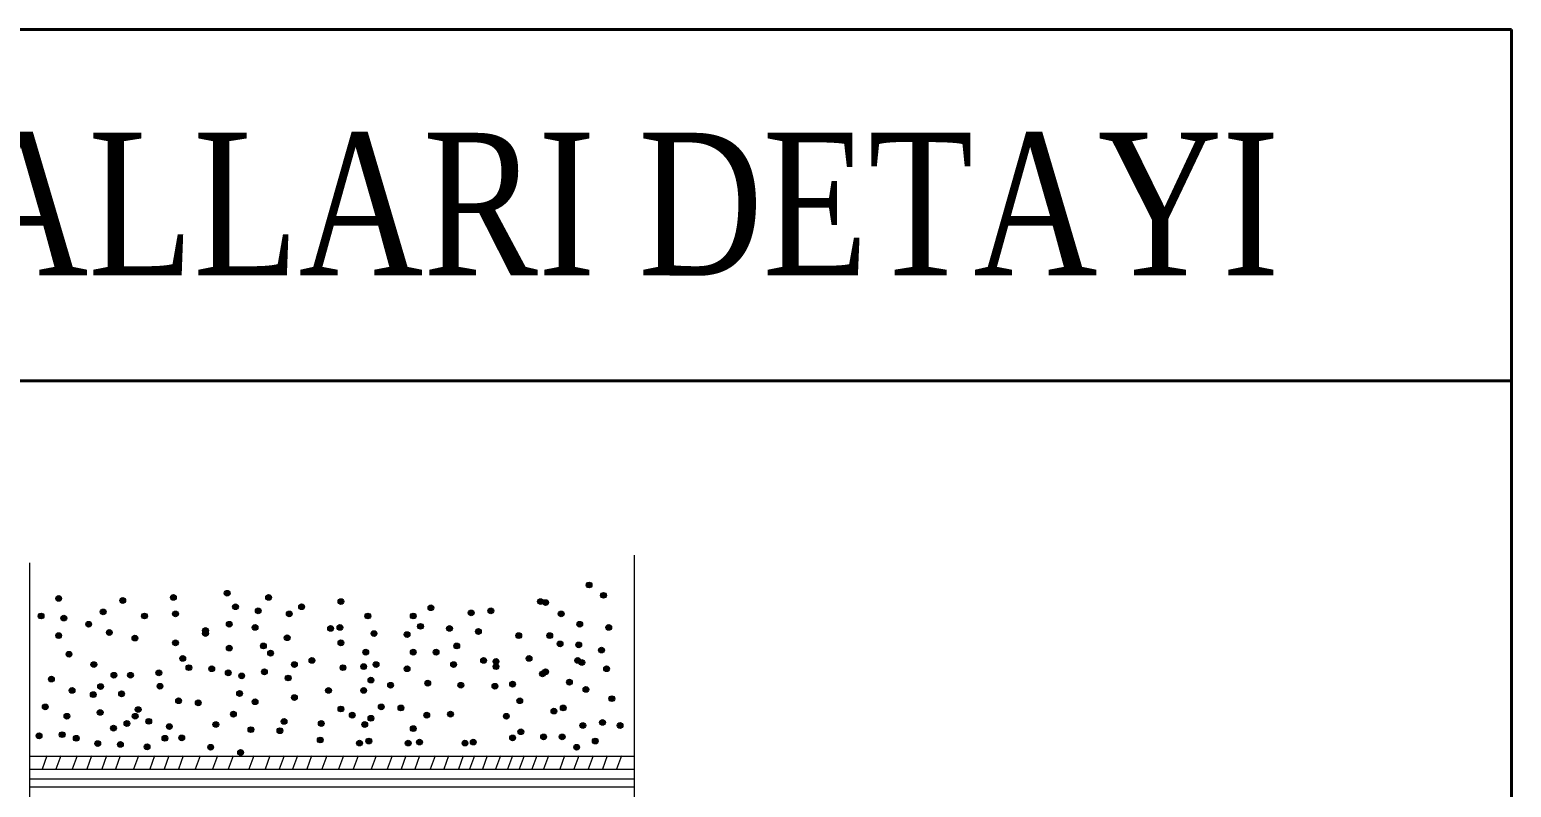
# Model space of a CAD drawing. Header units: centimetres. Extents: x 405464 to 563355, y 50011 to 66875.
# Drawn here: x 555533 to 556156, y 52991 to 53309 of the extents above; entities that cross this region are included whole.
import ezdxf
from ezdxf.enums import TextEntityAlignment as Align

# ---------------------------------------------------------------- set-up
doc = ezdxf.new("R2010")
doc.units = ezdxf.units.CM
for name, color, linetype, lineweight in [('0-KRCN-SHT-DETAY-20', 41, 'Continuous', 20), ('0-KRCN-SHT-DETAY-ÇERÇEVE', 71, 'Continuous', 40), ('0-KRCN-SHT-YAZI', 31, 'Continuous', 35)]:
    doc.layers.add(name, color=color, linetype=linetype, lineweight=lineweight)
doc.styles.add('mm', font='times.ttf', dxfattribs={"height": 3.3})

# ---------------------------------------------------------------- blocks, each defined once
blk = doc.blocks.new('G$C4C2874E9')
at = {"layer": '0-KRCN-SHT-DETAY-20'}
h = blk.add_hatch(color=256, dxfattribs=at)
edge = h.paths.add_edge_path()
edge.add_arc((497.935, -118.595), 0.605, 0, 360)
h = blk.add_hatch(color=256, dxfattribs=at)
edge = h.paths.add_edge_path()
edge.add_arc((574.087, -116.855), 0.605, 0, 360)
h = blk.add_hatch(color=256, dxfattribs=at)
edge = h.paths.add_edge_path()
edge.add_arc((577.133, -119.029), 0.605, 0, 360)
h = blk.add_hatch(color=256, dxfattribs=at)
edge = h.paths.add_edge_path()
edge.add_arc((462.47, -119.682), 0.605, 0, 360)
h = blk.add_hatch(color=256, dxfattribs=at)
edge = h.paths.add_edge_path()
edge.add_arc((475.96, -120.117), 0.605, 0, 360)
h = blk.add_hatch(color=256, dxfattribs=at)
edge = h.paths.add_edge_path()
edge.add_arc((486.621, -119.464), 0.605, 0, 360)
h = blk.add_hatch(color=256, dxfattribs=at)
edge = h.paths.add_edge_path()
edge.add_arc((499.676, -121.421), 0.605, 0, 360)
h = blk.add_hatch(color=256, dxfattribs=at)
edge = h.paths.add_edge_path()
edge.add_arc((506.638, -119.464), 0.605, 0, 360)
h = blk.add_hatch(color=256, dxfattribs=at)
edge = h.paths.add_edge_path()
edge.add_arc((513.601, -121.421), 0.605, 0, 360)
h = blk.add_hatch(color=256, dxfattribs=at)
edge = h.paths.add_edge_path()
edge.add_arc((521.868, -120.334), 0.605, 0, 360)
h = blk.add_hatch(color=256, dxfattribs=at)
edge = h.paths.add_edge_path()
edge.add_arc((540.798, -121.638), 0.605, 0, 360)
h = blk.add_hatch(color=256, dxfattribs=at)
edge = h.paths.add_edge_path()
edge.add_arc((563.861, -120.334), 0.605, 0, 360)
h = blk.add_hatch(color=256, dxfattribs=at)
edge = h.paths.add_edge_path()
edge.add_arc((564.949, -120.551), 0.605, 0, 360)
h = blk.add_hatch(color=256, dxfattribs=at)
edge = h.paths.add_edge_path()
edge.add_arc((458.771, -123.378), 0.605, 0, 360)
h = blk.add_hatch(color=256, dxfattribs=at)
edge = h.paths.add_edge_path()
edge.add_arc((463.558, -123.812), 0.605, 0, 360)
h = blk.add_hatch(color=256, dxfattribs=at)
edge = h.paths.add_edge_path()
edge.add_arc((468.78, -125.117), 0.605, 0, 360)
h = blk.add_hatch(color=256, dxfattribs=at)
edge = h.paths.add_edge_path()
edge.add_arc((471.826, -122.508), 0.605, 0, 360)
h = blk.add_hatch(color=256, dxfattribs=at)
edge = h.paths.add_edge_path()
edge.add_arc((480.529, -123.378), 0.605, 0, 360)
h = blk.add_hatch(color=256, dxfattribs=at)
edge = h.paths.add_edge_path()
edge.add_arc((487.056, -122.943), 0.605, 0, 360)
h = blk.add_hatch(color=256, dxfattribs=at)
edge = h.paths.add_edge_path()
edge.add_arc((498.37, -125.117), 0.605, 0, 360)
h = blk.add_hatch(color=256, dxfattribs=at)
edge = h.paths.add_edge_path()
edge.add_arc((504.462, -122.291), 0.605, 0, 360)
h = blk.add_hatch(color=256, dxfattribs=at)
edge = h.paths.add_edge_path()
edge.add_arc((510.99, -122.943), 0.605, 0, 360)
h = blk.add_hatch(color=256, dxfattribs=at)
edge = h.paths.add_edge_path()
edge.add_arc((527.525, -123.378), 0.605, 0, 360)
h = blk.add_hatch(color=256, dxfattribs=at)
edge = h.paths.add_edge_path()
edge.add_arc((537.099, -123.378), 0.605, 0, 360)
h = blk.add_hatch(color=256, dxfattribs=at)
edge = h.paths.add_edge_path()
edge.add_arc((549.283, -122.725), 0.605, 0, 360)
h = blk.add_hatch(color=256, dxfattribs=at)
edge = h.paths.add_edge_path()
edge.add_arc((553.417, -122.291), 0.605, 0, 360)
h = blk.add_hatch(color=256, dxfattribs=at)
edge = h.paths.add_edge_path()
edge.add_arc((568.212, -122.943), 0.605, 0, 360)
h = blk.add_hatch(color=256, dxfattribs=at)
edge = h.paths.add_edge_path()
edge.add_arc((572.129, -125.117), 0.605, 0, 360)
h = blk.add_hatch(color=256, dxfattribs=at)
edge = h.paths.add_edge_path()
edge.add_arc((462.47, -127.508), 0.605, 0, 360)
h = blk.add_hatch(color=256, dxfattribs=at)
edge = h.paths.add_edge_path()
edge.add_arc((473.131, -126.856), 0.605, 0, 360)
h = blk.add_hatch(color=256, dxfattribs=at)
edge = h.paths.add_edge_path()
edge.add_arc((478.525, -128.016), 0.605, 0, 360)
h = blk.add_hatch(color=256, dxfattribs=at)
edge = h.paths.add_edge_path()
edge.add_arc((493.366, -126.421), 0.605, 0, 360)
h = blk.add_hatch(color=256, dxfattribs=at)
edge = h.paths.add_edge_path()
edge.add_arc((493.366, -127.073), 0.605, 0, 360)
h = blk.add_hatch(color=256, dxfattribs=at)
edge = h.paths.add_edge_path()
edge.add_arc((503.81, -125.769), 0.605, 0, 360)
h = blk.add_hatch(color=256, dxfattribs=at)
edge = h.paths.add_edge_path()
edge.add_arc((510.555, -127.943), 0.605, 0, 360)
h = blk.add_hatch(color=256, dxfattribs=at)
edge = h.paths.add_edge_path()
edge.add_arc((519.693, -125.986), 0.605, 0, 360)
h = blk.add_hatch(color=256, dxfattribs=at)
edge = h.paths.add_edge_path()
edge.add_arc((521.651, -125.769), 0.605, 0, 360)
h = blk.add_hatch(color=256, dxfattribs=at)
edge = h.paths.add_edge_path()
edge.add_arc((528.831, -127.073), 0.605, 0, 360)
h = blk.add_hatch(color=256, dxfattribs=at)
edge = h.paths.add_edge_path()
edge.add_arc((535.793, -127.291), 0.605, 0, 360)
h = blk.add_hatch(color=256, dxfattribs=at)
edge = h.paths.add_edge_path()
edge.add_arc((538.622, -125.552), 0.605, 0, 360)
h = blk.add_hatch(color=256, dxfattribs=at)
edge = h.paths.add_edge_path()
edge.add_arc((544.714, -125.986), 0.605, 0, 360)
h = blk.add_hatch(color=256, dxfattribs=at)
edge = h.paths.add_edge_path()
edge.add_arc((550.806, -126.639), 0.605, 0, 360)
h = blk.add_hatch(color=256, dxfattribs=at)
edge = h.paths.add_edge_path()
edge.add_arc((559.292, -127.508), 0.605, 0, 360)
h = blk.add_hatch(color=256, dxfattribs=at)
edge = h.paths.add_edge_path()
edge.add_arc((565.819, -127.508), 0.605, 0, 360)
h = blk.add_hatch(color=256, dxfattribs=at)
edge = h.paths.add_edge_path()
edge.add_arc((578.221, -125.769), 0.605, 0, 360)
h = blk.add_hatch(color=256, dxfattribs=at)
edge = h.paths.add_edge_path()
edge.add_arc((464.646, -131.422), 0.605, 0, 360)
h = blk.add_hatch(color=256, dxfattribs=at)
edge = h.paths.add_edge_path()
edge.add_arc((487.056, -129.03), 0.605, 0, 360)
h = blk.add_hatch(color=256, dxfattribs=at)
edge = h.paths.add_edge_path()
edge.add_arc((498.37, -130.117), 0.605, 0, 360)
h = blk.add_hatch(color=256, dxfattribs=at)
edge = h.paths.add_edge_path()
edge.add_arc((505.55, -129.682), 0.605, 0, 360)
h = blk.add_hatch(color=256, dxfattribs=at)
edge = h.paths.add_edge_path()
edge.add_arc((507.073, -131.204), 0.605, 0, 360)
h = blk.add_hatch(color=256, dxfattribs=at)
edge = h.paths.add_edge_path()
edge.add_arc((521.868, -129.03), 0.605, 0, 360)
h = blk.add_hatch(color=256, dxfattribs=at)
edge = h.paths.add_edge_path()
edge.add_arc((527.09, -130.987), 0.605, 0, 360)
h = blk.add_hatch(color=256, dxfattribs=at)
edge = h.paths.add_edge_path()
edge.add_arc((537.099, -130.987), 0.605, 0, 360)
h = blk.add_hatch(color=256, dxfattribs=at)
edge = h.paths.add_edge_path()
edge.add_arc((541.885, -130.987), 0.605, 0, 360)
h = blk.add_hatch(color=256, dxfattribs=at)
edge = h.paths.add_edge_path()
edge.add_arc((546.237, -129.682), 0.605, 0, 360)
h = blk.add_hatch(color=256, dxfattribs=at)
edge = h.paths.add_edge_path()
edge.add_arc((567.995, -129.247), 0.605, 0, 360)
h = blk.add_hatch(color=256, dxfattribs=at)
edge = h.paths.add_edge_path()
edge.add_arc((571.911, -129.465), 0.605, 0, 360)
h = blk.add_hatch(color=256, dxfattribs=at)
edge = h.paths.add_edge_path()
edge.add_arc((576.698, -130.552), 0.605, 0, 360)
h = blk.add_hatch(color=256, dxfattribs=at)
edge = h.paths.add_edge_path()
edge.add_arc((469.868, -133.596), 0.605, 0, 360)
h = blk.add_hatch(color=256, dxfattribs=at)
edge = h.paths.add_edge_path()
edge.add_arc((488.579, -132.291), 0.605, 0, 360)
h = blk.add_hatch(color=256, dxfattribs=at)
edge = h.paths.add_edge_path()
edge.add_arc((489.885, -134.248), 0.605, 0, 360)
h = blk.add_hatch(color=256, dxfattribs=at)
edge = h.paths.add_edge_path()
edge.add_arc((494.671, -134.465), 0.605, 0, 360)
h = blk.add_hatch(color=256, dxfattribs=at)
edge = h.paths.add_edge_path()
edge.add_arc((512.078, -133.596), 0.605, 0, 360)
h = blk.add_hatch(color=256, dxfattribs=at)
edge = h.paths.add_edge_path()
edge.add_arc((515.776, -132.726), 0.605, 0, 360)
h = blk.add_hatch(color=256, dxfattribs=at)
edge = h.paths.add_edge_path()
edge.add_arc((522.304, -134.248), 0.605, 0, 360)
h = blk.add_hatch(color=256, dxfattribs=at)
edge = h.paths.add_edge_path()
edge.add_arc((526.655, -134.03), 0.605, 0, 360)
h = blk.add_hatch(color=256, dxfattribs=at)
edge = h.paths.add_edge_path()
edge.add_arc((529.266, -133.596), 0.605, 0, 360)
h = blk.add_hatch(color=256, dxfattribs=at)
edge = h.paths.add_edge_path()
edge.add_arc((535.793, -134.465), 0.605, 0, 360)
h = blk.add_hatch(color=256, dxfattribs=at)
edge = h.paths.add_edge_path()
edge.add_arc((545.584, -133.596), 0.605, 0, 360)
h = blk.add_hatch(color=256, dxfattribs=at)
edge = h.paths.add_edge_path()
edge.add_arc((551.894, -132.726), 0.605, 0, 360)
h = blk.add_hatch(color=256, dxfattribs=at)
edge = h.paths.add_edge_path()
edge.add_arc((554.505, -132.943), 0.605, 0, 360)
h = blk.add_hatch(color=256, dxfattribs=at)
edge = h.paths.add_edge_path()
edge.add_arc((554.505, -134.03), 0.605, 0, 360)
h = blk.add_hatch(color=256, dxfattribs=at)
edge = h.paths.add_edge_path()
edge.add_arc((561.467, -132.291), 0.605, 0, 360)
h = blk.add_hatch(color=256, dxfattribs=at)
edge = h.paths.add_edge_path()
edge.add_arc((571.693, -132.726), 0.605, 0, 360)
h = blk.add_hatch(color=256, dxfattribs=at)
edge = h.paths.add_edge_path()
edge.add_arc((572.564, -133.161), 0.605, 0, 360)
h = blk.add_hatch(color=256, dxfattribs=at)
edge = h.paths.add_edge_path()
edge.add_arc((577.785, -134.465), 0.605, 0, 360)
h = blk.add_hatch(color=256, dxfattribs=at)
edge = h.paths.add_edge_path()
edge.add_arc((460.947, -136.639), 0.605, 0, 360)
h = blk.add_hatch(color=256, dxfattribs=at)
edge = h.paths.add_edge_path()
edge.add_arc((474.098, -135.841), 0.605, 0, 360)
h = blk.add_hatch(color=256, dxfattribs=at)
edge = h.paths.add_edge_path()
edge.add_arc((477.588, -135.841), 0.605, 0, 360)
h = blk.add_hatch(color=256, dxfattribs=at)
edge = h.paths.add_edge_path()
edge.add_arc((483.547, -135.331), 0.605, 0, 360)
h = blk.add_hatch(color=256, dxfattribs=at)
edge = h.paths.add_edge_path()
edge.add_arc((498.153, -135.335), 0.605, 0, 360)
h = blk.add_hatch(color=256, dxfattribs=at)
edge = h.paths.add_edge_path()
edge.add_arc((500.981, -135.987), 0.605, 0, 360)
h = blk.add_hatch(color=256, dxfattribs=at)
edge = h.paths.add_edge_path()
edge.add_arc((505.768, -135.117), 0.605, 0, 360)
h = blk.add_hatch(color=256, dxfattribs=at)
edge = h.paths.add_edge_path()
edge.add_arc((510.772, -136.422), 0.605, 0, 360)
h = blk.add_hatch(color=256, dxfattribs=at)
edge = h.paths.add_edge_path()
edge.add_arc((528.178, -136.857), 0.605, 0, 360)
h = blk.add_hatch(color=256, dxfattribs=at)
edge = h.paths.add_edge_path()
edge.add_arc((540.145, -137.509), 0.605, 0, 360)
h = blk.add_hatch(color=256, dxfattribs=at)
edge = h.paths.add_edge_path()
edge.add_arc((557.986, -137.726), 0.605, 0, 360)
h = blk.add_hatch(color=256, dxfattribs=at)
edge = h.paths.add_edge_path()
edge.add_arc((564.296, -135.552), 0.605, 0, 360)
h = blk.add_hatch(color=256, dxfattribs=at)
edge = h.paths.add_edge_path()
edge.add_arc((564.949, -135.117), 0.605, 0, 360)
h = blk.add_hatch(color=256, dxfattribs=at)
edge = h.paths.add_edge_path()
edge.add_arc((569.953, -137.291), 0.605, 0, 360)
h = blk.add_hatch(color=256, dxfattribs=at)
edge = h.paths.add_edge_path()
edge.add_arc((465.299, -139.031), 0.605, 0, 360)
h = blk.add_hatch(color=256, dxfattribs=at)
edge = h.paths.add_edge_path()
edge.add_arc((469.757, -139.924), 0.605, 0, 360)
h = blk.add_hatch(color=256, dxfattribs=at)
edge = h.paths.add_edge_path()
edge.add_arc((471.289, -138.223), 0.605, 0, 360)
h = blk.add_hatch(color=256, dxfattribs=at)
edge = h.paths.add_edge_path()
edge.add_arc((475.716, -139.754), 0.605, 0, 360)
h = blk.add_hatch(color=256, dxfattribs=at)
edge = h.paths.add_edge_path()
edge.add_arc((483.793, -138.161), 0.605, 0, 360)
h = blk.add_hatch(color=256, dxfattribs=at)
edge = h.paths.add_edge_path()
edge.add_arc((500.546, -139.683), 0.605, 0, 360)
h = blk.add_hatch(color=256, dxfattribs=at)
edge = h.paths.add_edge_path()
edge.add_arc((512.078, -140.552), 0.605, 0, 360)
h = blk.add_hatch(color=256, dxfattribs=at)
edge = h.paths.add_edge_path()
edge.add_arc((519.258, -139.031), 0.605, 0, 360)
h = blk.add_hatch(color=256, dxfattribs=at)
edge = h.paths.add_edge_path()
edge.add_arc((526.655, -139.031), 0.605, 0, 360)
h = blk.add_hatch(color=256, dxfattribs=at)
edge = h.paths.add_edge_path()
edge.add_arc((532.312, -137.944), 0.605, 0, 360)
h = blk.add_hatch(color=256, dxfattribs=at)
edge = h.paths.add_edge_path()
edge.add_arc((547.107, -137.944), 0.605, 0, 360)
h = blk.add_hatch(color=256, dxfattribs=at)
edge = h.paths.add_edge_path()
edge.add_arc((554.287, -138.161), 0.605, 0, 360)
h = blk.add_hatch(color=256, dxfattribs=at)
edge = h.paths.add_edge_path()
edge.add_arc((573.434, -138.813), 0.605, 0, 360)
h = blk.add_hatch(color=256, dxfattribs=at)
edge = h.paths.add_edge_path()
edge.add_arc((578.873, -140.77), 0.605, 0, 360)
h = blk.add_hatch(color=256, dxfattribs=at)
edge = h.paths.add_edge_path()
edge.add_arc((459.642, -142.509), 0.605, 0, 360)
h = blk.add_hatch(color=256, dxfattribs=at)
edge = h.paths.add_edge_path()
edge.add_arc((471.204, -143.666), 0.605, 0, 360)
h = blk.add_hatch(color=256, dxfattribs=at)
edge = h.paths.add_edge_path()
edge.add_arc((479.206, -143.071), 0.605, 0, 360)
h = blk.add_hatch(color=256, dxfattribs=at)
edge = h.paths.add_edge_path()
edge.add_arc((487.709, -141.205), 0.605, 0, 360)
h = blk.add_hatch(color=256, dxfattribs=at)
edge = h.paths.add_edge_path()
edge.add_arc((491.843, -141.639), 0.605, 0, 360)
h = blk.add_hatch(color=256, dxfattribs=at)
edge = h.paths.add_edge_path()
edge.add_arc((499.241, -144.031), 0.605, 0, 360)
h = blk.add_hatch(color=256, dxfattribs=at)
edge = h.paths.add_edge_path()
edge.add_arc((503.81, -141.422), 0.605, 0, 360)
h = blk.add_hatch(color=256, dxfattribs=at)
edge = h.paths.add_edge_path()
edge.add_arc((521.868, -142.944), 0.605, 0, 360)
h = blk.add_hatch(color=256, dxfattribs=at)
edge = h.paths.add_edge_path()
edge.add_arc((530.354, -142.509), 0.605, 0, 360)
h = blk.add_hatch(color=256, dxfattribs=at)
edge = h.paths.add_edge_path()
edge.add_arc((534.488, -142.727), 0.605, 0, 360)
h = blk.add_hatch(color=256, dxfattribs=at)
edge = h.paths.add_edge_path()
edge.add_arc((544.932, -144.031), 0.605, 0, 360)
h = blk.add_hatch(color=256, dxfattribs=at)
edge = h.paths.add_edge_path()
edge.add_arc((559.509, -141.205), 0.605, 0, 360)
h = blk.add_hatch(color=256, dxfattribs=at)
edge = h.paths.add_edge_path()
edge.add_arc((566.689, -143.379), 0.605, 0, 360)
h = blk.add_hatch(color=256, dxfattribs=at)
edge = h.paths.add_edge_path()
edge.add_arc((568.647, -142.727), 0.605, 0, 360)
h = blk.add_hatch(color=256, dxfattribs=at)
edge = h.paths.add_edge_path()
edge.add_arc((464.211, -144.466), 0.605, 0, 360)
h = blk.add_hatch(color=256, dxfattribs=at)
edge = h.paths.add_edge_path()
edge.add_arc((474.013, -146.984), 0.605, 0, 360)
h = blk.add_hatch(color=256, dxfattribs=at)
edge = h.paths.add_edge_path()
edge.add_arc((476.83, -145.988), 0.605, 0, 360)
h = blk.add_hatch(color=256, dxfattribs=at)
edge = h.paths.add_edge_path()
edge.add_arc((478.571, -144.466), 0.605, 0, 360)
h = blk.add_hatch(color=256, dxfattribs=at)
edge = h.paths.add_edge_path()
edge.add_arc((481.419, -145.538), 0.605, 0, 360)
h = blk.add_hatch(color=256, dxfattribs=at)
edge = h.paths.add_edge_path()
edge.add_arc((485.76, -146.643), 0.605, 0, 360)
h = blk.add_hatch(color=256, dxfattribs=at)
edge = h.paths.add_edge_path()
edge.add_arc((495.542, -146.205), 0.605, 0, 360)
h = blk.add_hatch(color=256, dxfattribs=at)
edge = h.paths.add_edge_path()
edge.add_arc((509.902, -145.553), 0.605, 0, 360)
h = blk.add_hatch(color=256, dxfattribs=at)
edge = h.paths.add_edge_path()
edge.add_arc((517.735, -145.988), 0.605, 0, 360)
h = blk.add_hatch(color=256, dxfattribs=at)
edge = h.paths.add_edge_path()
edge.add_arc((524.262, -144.248), 0.605, 0, 360)
h = blk.add_hatch(color=256, dxfattribs=at)
edge = h.paths.add_edge_path()
edge.add_arc((526.873, -146.205), 0.605, 0, 360)
h = blk.add_hatch(color=256, dxfattribs=at)
edge = h.paths.add_edge_path()
edge.add_arc((528.178, -144.901), 0.605, 0, 360)
h = blk.add_hatch(color=256, dxfattribs=at)
edge = h.paths.add_edge_path()
edge.add_arc((537.099, -147.075), 0.605, 0, 360)
h = blk.add_hatch(color=256, dxfattribs=at)
edge = h.paths.add_edge_path()
edge.add_arc((539.927, -144.248), 0.605, 0, 360)
h = blk.add_hatch(color=256, dxfattribs=at)
edge = h.paths.add_edge_path()
edge.add_arc((556.681, -144.466), 0.605, 0, 360)
h = blk.add_hatch(color=256, dxfattribs=at)
edge = h.paths.add_edge_path()
edge.add_arc((572.781, -146.422), 0.605, 0, 360)
h = blk.add_hatch(color=256, dxfattribs=at)
edge = h.paths.add_edge_path()
edge.add_arc((576.915, -145.77), 0.605, 0, 360)
h = blk.add_hatch(color=256, dxfattribs=at)
edge = h.paths.add_edge_path()
edge.add_arc((580.614, -146.422), 0.605, 0, 360)
h = blk.add_hatch(color=256, dxfattribs=at)
edge = h.paths.add_edge_path()
edge.add_arc((458.336, -148.596), 0.605, 0, 360)
h = blk.add_hatch(color=256, dxfattribs=at)
edge = h.paths.add_edge_path()
edge.add_arc((463.202, -148.345), 0.605, 0, 360)
h = blk.add_hatch(color=256, dxfattribs=at)
edge = h.paths.add_edge_path()
edge.add_arc((466.182, -149.11), 0.605, 0, 360)
h = blk.add_hatch(color=256, dxfattribs=at)
edge = h.paths.add_edge_path()
edge.add_arc((470.693, -150.216), 0.605, 0, 360)
h = blk.add_hatch(color=256, dxfattribs=at)
edge = h.paths.add_edge_path()
edge.add_arc((484.824, -149.11), 0.605, 0, 360)
h = blk.add_hatch(color=256, dxfattribs=at)
edge = h.paths.add_edge_path()
edge.add_arc((488.362, -149.031), 0.605, 0, 360)
h = blk.add_hatch(color=256, dxfattribs=at)
edge = h.paths.add_edge_path()
edge.add_arc((502.939, -147.292), 0.605, 0, 360)
h = blk.add_hatch(color=256, dxfattribs=at)
edge = h.paths.add_edge_path()
edge.add_arc((509.031, -147.509), 0.605, 0, 360)
h = blk.add_hatch(color=256, dxfattribs=at)
edge = h.paths.add_edge_path()
edge.add_arc((517.517, -149.466), 0.605, 0, 360)
h = blk.add_hatch(color=256, dxfattribs=at)
edge = h.paths.add_edge_path()
edge.add_arc((525.785, -150.118), 0.605, 0, 360)
h = blk.add_hatch(color=256, dxfattribs=at)
edge = h.paths.add_edge_path()
edge.add_arc((527.743, -149.683), 0.605, 0, 360)
h = blk.add_hatch(color=256, dxfattribs=at)
edge = h.paths.add_edge_path()
edge.add_arc((536.011, -150.118), 0.605, 0, 360)
h = blk.add_hatch(color=256, dxfattribs=at)
edge = h.paths.add_edge_path()
edge.add_arc((538.404, -149.901), 0.605, 0, 360)
h = blk.add_hatch(color=256, dxfattribs=at)
edge = h.paths.add_edge_path()
edge.add_arc((547.978, -150.118), 0.605, 0, 360)
h = blk.add_hatch(color=256, dxfattribs=at)
edge = h.paths.add_edge_path()
edge.add_arc((549.718, -149.901), 0.605, 0, 360)
h = blk.add_hatch(color=256, dxfattribs=at)
edge = h.paths.add_edge_path()
edge.add_arc((557.986, -149.031), 0.605, 0, 360)
h = blk.add_hatch(color=256, dxfattribs=at)
edge = h.paths.add_edge_path()
edge.add_arc((559.727, -147.727), 0.605, 0, 360)
h = blk.add_hatch(color=256, dxfattribs=at)
edge = h.paths.add_edge_path()
edge.add_arc((564.513, -148.814), 0.605, 0, 360)
h = blk.add_hatch(color=256, dxfattribs=at)
edge = h.paths.add_edge_path()
edge.add_arc((568.43, -148.814), 0.605, 0, 360)
h = blk.add_hatch(color=256, dxfattribs=at)
edge = h.paths.add_edge_path()
edge.add_arc((575.392, -149.683), 0.605, 0, 360)
h = blk.add_hatch(color=256, dxfattribs=at)
edge = h.paths.add_edge_path()
edge.add_arc((475.46, -150.386), 0.605, 0, 360)
h = blk.add_hatch(color=256, dxfattribs=at)
edge = h.paths.add_edge_path()
edge.add_arc((481.078, -150.896), 0.605, 0, 360)
h = blk.add_hatch(color=256, dxfattribs=at)
edge = h.paths.add_edge_path()
edge.add_arc((494.454, -150.988), 0.605, 0, 360)
h = blk.add_hatch(color=256, dxfattribs=at)
edge = h.paths.add_edge_path()
edge.add_arc((500.764, -152.075), 0.605, 0, 360)
h = blk.add_hatch(color=256, dxfattribs=at)
edge = h.paths.add_edge_path()
edge.add_arc((571.476, -150.988), 0.605, 0, 360)
for p, q in [((456.434, -337.664, 108.464), (456.434, -112.193, 108.464)), ((583.591, -110.581, 108.464), (583.591, -337.874, 108.464)), ((456.434, -152.845, 108.464), (583.605, -152.845, 108.464)), ((456.438, -155.619, 108.464), (583.525, -155.619, 108.464)), ((460.007, -152.826, 108.464), (458.974, -155.598, 108.464)), ((462.934, -152.826, 108.464), (461.9, -155.598, 108.464)), ((466.349, -152.826, 108.464), (465.315, -155.598, 108.464)), ((469.397, -152.826, 108.464), (468.364, -155.598, 108.464)), ((472.568, -152.826, 108.464), (471.534, -155.598, 108.464)), ((475.434, -152.826, 108.464), (474.4, -155.598, 108.464)), ((479.275, -152.826, 108.464), (478.241, -155.598, 108.464)), ((482.657, -152.826, 108.464), (481.624, -155.598, 108.464)), ((485.676, -152.826, 108.464), (484.642, -155.598, 108.464)), ((488.694, -152.826, 108.464), (487.661, -155.598, 108.464)), ((492.262, -152.826, 108.464), (491.228, -155.598, 108.464)), ((495.897, -152.826, 108.464), (494.864, -155.598, 108.464)), ((499.19, -152.826, 108.464), (498.157, -155.598, 108.464)), ((503.512, -152.826, 108.464), (502.479, -155.598, 108.464)), ((506.942, -152.826, 108.464), (505.909, -155.598, 108.464)), ((509.894, -152.826, 108.464), (508.861, -155.598, 108.464)), ((512.717, -152.826, 108.464), (511.683, -155.598, 108.464)), ((515.702, -152.826, 108.464), (514.668, -155.598, 108.464)), ((518.904, -152.826, 108.464), (517.871, -155.598, 108.464)), ((522.378, -152.826, 108.464), (521.344, -155.598, 108.464)), ((525.472, -152.826, 108.464), (524.438, -155.598, 108.464)), ((529.271, -152.826, 108.464), (528.238, -155.598, 108.464)), ((532.636, -152.826, 108.464), (531.603, -155.598, 108.464)), ((535.555, -152.826, 108.464), (534.521, -155.598, 108.464)), ((538.432, -152.826, 108.464), (537.399, -155.598, 108.464)), ((541.696, -152.826, 108.464), (540.662, -155.598, 108.464)), ((544.53, -152.826, 108.464), (543.497, -155.598, 108.464)), ((547.622, -152.826, 108.464), (546.588, -155.598, 108.464)), ((549.98, -152.826, 108.464), (548.947, -155.598, 108.464)), ((552.664, -152.826, 108.464), (551.631, -155.598, 108.464)), ((555.45, -152.826, 108.464), (554.417, -155.598, 108.464)), ((557.965, -152.826, 108.464), (556.931, -155.598, 108.464)), ((560.411, -152.826, 108.464), (559.377, -155.598, 108.464)), ((563.1, -152.826, 108.464), (562.066, -155.598, 108.464)), ((565.537, -152.826, 108.464), (564.503, -155.598, 108.464)), ((568.94, -152.826, 108.464), (567.906, -155.598, 108.464)), ((571.937, -152.826, 108.464), (570.903, -155.598, 108.464)), ((574.933, -152.826, 108.464), (573.9, -155.598, 108.464)), ((577.93, -152.826, 108.464), (576.897, -155.598, 108.464)), ((580.927, -152.826, 108.464), (579.894, -155.598, 108.464)), ((456.427, -157.64, 108.464), (583.531, -157.64, 108.464)), ((583.609, -159.383, 108.464), (456.434, -159.383, 108.464))]:
    blk.add_line(p, q, dxfattribs=at)
for centre in [(497.935, -118.595, 108.464), (574.087, -116.855, 108.464), (577.133, -119.029, 108.464), (462.47, -119.682, 108.464), (475.96, -120.117, 108.464), (486.621, -119.464, 108.464), (499.676, -121.421, 108.464), (506.638, -119.464, 108.464), (513.601, -121.421, 108.464), (521.868, -120.334, 108.464), (540.798, -121.638, 108.464), (563.861, -120.334, 108.464), (564.949, -120.551, 108.464), (458.771, -123.378, 108.464), (463.558, -123.812, 108.464), (468.78, -125.117, 108.464), (471.826, -122.508, 108.464), (480.529, -123.378, 108.464), (487.056, -122.943, 108.464), (498.37, -125.117, 108.464), (504.462, -122.291, 108.464), (510.99, -122.943, 108.464), (527.525, -123.378, 108.464), (537.099, -123.378, 108.464), (549.283, -122.725, 108.464), (553.417, -122.291, 108.464), (568.212, -122.943, 108.464), (572.129, -125.117, 108.464), (462.47, -127.508, 108.464), (473.131, -126.856, 108.464), (478.525, -128.016, 108.464), (493.366, -126.421, 108.464), (493.366, -127.073, 108.464), (503.81, -125.769, 108.464), (510.555, -127.943, 108.464), (519.693, -125.986, 108.464), (521.651, -125.769, 108.464), (528.831, -127.073, 108.464), (535.793, -127.291, 108.464), (538.622, -125.552, 108.464), (544.714, -125.986, 108.464), (550.806, -126.639, 108.464), (559.292, -127.508, 108.464), (565.819, -127.508, 108.464), (578.221, -125.769, 108.464), (464.646, -131.422, 108.464), (487.056, -129.03, 108.464), (498.37, -130.117, 108.464), (505.55, -129.682, 108.464), (507.073, -131.204, 108.464), (521.868, -129.03, 108.464), (527.09, -130.987, 108.464), (537.099, -130.987, 108.464), (541.885, -130.987, 108.464), (546.237, -129.682, 108.464), (567.995, -129.247, 108.464), (571.911, -129.465, 108.464), (576.698, -130.552, 108.464), (469.868, -133.596, 108.464), (488.579, -132.291, 108.464), (489.885, -134.248, 108.464), (494.671, -134.465, 108.464), (512.078, -133.596, 108.464), (515.776, -132.726, 108.464), (522.304, -134.248, 108.464), (526.655, -134.03, 108.464), (529.266, -133.596, 108.464), (535.793, -134.465, 108.464), (545.584, -133.596, 108.464), (551.894, -132.726, 108.464), (554.505, -132.943, 108.464), (554.505, -134.03, 108.464), (561.467, -132.291, 108.464), (571.693, -132.726, 108.464), (572.564, -133.161, 108.464), (577.785, -134.465, 108.464), (460.947, -136.639, 108.464), (474.098, -135.841, 108.464), (477.588, -135.841, 108.464), (483.547, -135.331, 108.464), (498.153, -135.335, 108.464), (500.981, -135.987, 108.464), (505.768, -135.117, 108.464), (510.772, -136.422, 108.464), (528.178, -136.857, 108.464), (540.145, -137.509, 108.464), (557.986, -137.726, 108.464), (564.296, -135.552, 108.464), (564.949, -135.117, 108.464), (569.953, -137.291, 108.464), (465.299, -139.031, 108.464), (469.757, -139.924, 108.464), (471.289, -138.223, 108.464), (475.716, -139.754, 108.464), (483.793, -138.161, 108.464), (500.546, -139.683, 108.464), (512.078, -140.552, 108.464), (519.258, -139.031, 108.464), (526.655, -139.031, 108.464), (532.312, -137.944, 108.464), (547.107, -137.944, 108.464), (554.287, -138.161, 108.464), (573.434, -138.813, 108.464), (578.873, -140.77, 108.464), (459.642, -142.509, 108.464), (471.204, -143.666, 108.464), (479.206, -143.071, 108.464), (487.709, -141.205, 108.464), (491.843, -141.639, 108.464), (499.241, -144.031, 108.464), (503.81, -141.422, 108.464), (521.868, -142.944, 108.464), (530.354, -142.509, 108.464), (534.488, -142.727, 108.464), (544.932, -144.031, 108.464), (559.509, -141.205, 108.464), (566.689, -143.379, 108.464), (568.647, -142.727, 108.464), (464.211, -144.466, 108.464), (474.013, -146.984, 108.464), (476.83, -145.988, 108.464), (478.571, -144.466, 108.464), (481.419, -145.538, 108.464), (485.76, -146.643, 108.464), (495.542, -146.205, 108.464), (509.902, -145.553, 108.464), (517.735, -145.988, 108.464), (524.262, -144.248, 108.464), (526.873, -146.205, 108.464), (528.178, -144.901, 108.464), (537.099, -147.075, 108.464), (539.927, -144.248, 108.464), (556.681, -144.466, 108.464), (572.781, -146.422, 108.464), (576.915, -145.77, 108.464), (580.614, -146.422, 108.464), (458.336, -148.596, 108.464), (463.202, -148.345, 108.464), (466.182, -149.11, 108.464), (470.693, -150.216, 108.464), (484.824, -149.11, 108.464), (488.362, -149.031, 108.464), (502.939, -147.292, 108.464), (509.031, -147.509, 108.464), (517.517, -149.466, 108.464), (525.785, -150.118, 108.464), (527.743, -149.683, 108.464), (536.011, -150.118, 108.464), (538.404, -149.901, 108.464), (547.978, -150.118, 108.464), (549.718, -149.901, 108.464), (557.986, -149.031, 108.464), (559.727, -147.727, 108.464), (564.513, -148.814, 108.464), (568.43, -148.814, 108.464), (575.392, -149.683, 108.464), (475.46, -150.386, 108.464), (481.078, -150.896, 108.464), (494.454, -150.988, 108.464), (500.764, -152.075, 108.464), (571.476, -150.988, 108.464)]:
    blk.add_circle(centre, 0.605, dxfattribs=at)
at = {"layer": '0-KRCN-SHT-DETAY-ÇERÇEVE'}
blk.add_line((0, -73.901), (768.182, -73.901), dxfattribs=at)
blk.add_lwpolyline([(768.182, 0), (768.182, -1101.818), (0, -1101.818), (0, 0)], close=True, dxfattribs=at)
at = {"layer": '0-KRCN-SHT-YAZI', "ltscale": 50, "style": 'mm', "width": 0.8}
blk.add_text(' IZGARALI PİS SU  KANALLARI DETAYI', height=30, dxfattribs=at).set_placement((384.091, -33.024), align=Align.MIDDLE)
blk = doc.blocks.new('*U218')
at = {"layer": '0-KRCN-SHT-DETAY-ÇERÇEVE', "xscale": 2, "yscale": 2, "zscale": 2}
blk.add_blockref('G$C4C2874E9', (0, 0), dxfattribs=at)

msp = doc.modelspace()

# ---------------------------------------------------------------- block references
at = {"layer": '0-KRCN-SHT-DETAY-ÇERÇEVE'}
msp.add_blockref('*U218', (554619.96, 53309.44), dxfattribs=at)

doc.saveas('drawing.dxf')
